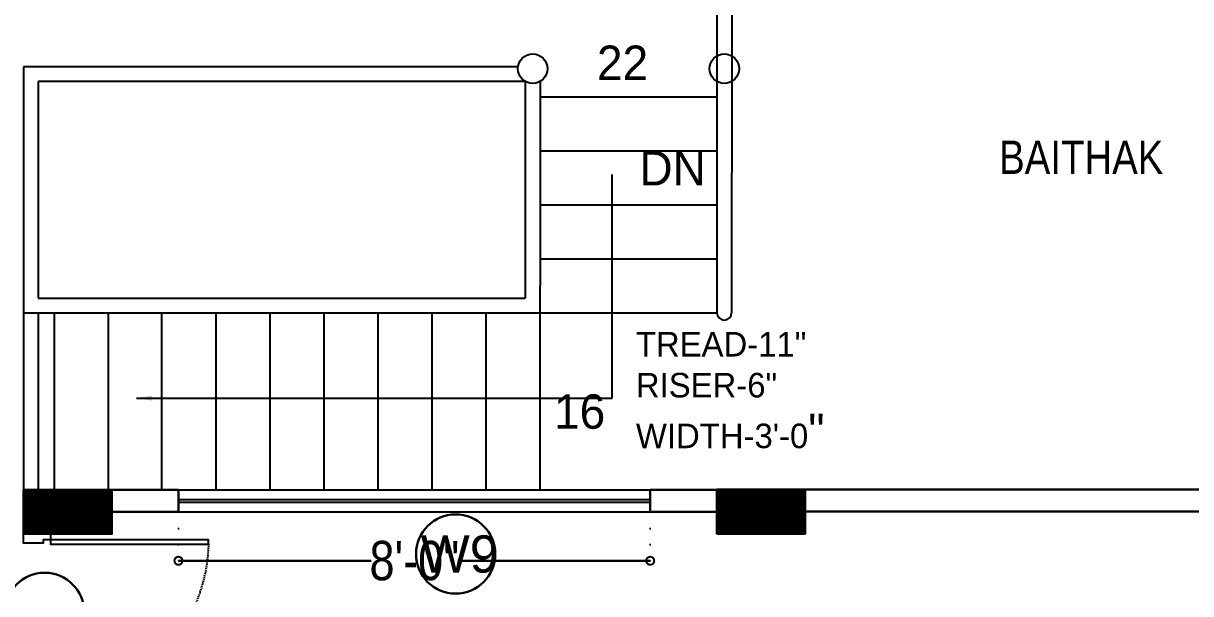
# Model space of a CAD drawing. Extents: x 187966 to 202201, y 659574 to 1343694.
# Drawn here: x 193662.1 to 193899.6, y 665103.5 to 665219.7 of the extents above; entities that cross this region are included whole.
import ezdxf

# ---------------------------------------------------------------- set-up
doc = ezdxf.new("R2010")
doc.units = 0
doc.header["$MEASUREMENT"] = 0
doc.header["$PDMODE"] = 32
doc.linetypes.add('DOT2', pattern=[3.175, 0, -3.175])
for name, color, linetype in [('A-Door', 144, 'Continuous'), ('cup', 126, 'Continuous'), ('ELE', 7, 'Continuous')]:
    doc.layers.add(name, color=color, linetype=linetype)
for name, color, linetype, lineweight in [('A-Wall', 7, 'Continuous', 30), ('sill', 32, 'Continuous', 25), ('Text', 55, 'Continuous', 25), ('WINDOW', 147, 'Continuous', 25)]:
    doc.layers.add(name, color=color, linetype=linetype, lineweight=lineweight)
doc.styles.add('AA_03.50', font='ARIALN.TTF', dxfattribs={"height": 8})
doc.styles.add('jag', font='arial.ttf')
doc.styles.get("Standard").update_dxf_attribs({"font": 'stylu.ttf', "height": 7})
doc.dimstyles.new('AA_03.50', dxfattribs={"dimtxt": 9, "dimasz": 3.25, "dimexe": 1.75, "dimexo": 3.375, "dimgap": 0.09, "dimtad": 0, "dimdec": 0, "dimzin": 3, "dimdsep": 46, "dimlunit": 4, "dimtxsty": 'AA_03.50', "dimblk": 'DOTSMALL', "dimcen": 0.09, "dimclre": 7, "dimadec": 0, "dimazin": 0, "dimtfac": 1, "dimtdec": 0, "dimtofl": 0, "dimtmove": 0, "dimatfit": 3, "dimfxl": 1, "dimtolj": 1, "dimtzin": 0, "dimlwd": -1, "dimarcsym": 0})

# ---------------------------------------------------------------- blocks, each defined once
blk = doc.blocks.new('EGVSVS')
at = {"layer": 'A-Wall'}
h = blk.add_hatch(dxfattribs=at)
h.set_pattern_fill('ANSI31', color=256, style=0)
h.set_pattern_definition([(45, (0, 0), (-0.088388347648, 0.088388347648), [])])
h.paths.add_polyline_path([(188258.49, 672097.51), (188258.49, 672106.51), (188240.49, 672106.51), (188240.49, 672097.51)])
blk.add_lwpolyline([(188240.49, 672106.51), (188258.49, 672106.51), (188258.49, 672097.51), (188240.49, 672097.51)], close=True, dxfattribs=at)
blk = doc.blocks.new('_DotSmall')
at = {"color": 0, "linetype": 'ByBlock', "const_width": 0.5}
blk.add_lwpolyline([(-0.0625, 0, 1), (0.0625, 0, 1)], format="xyb", close=True, dxfattribs=at)
blk = doc.blocks.new('eeee')
at = {"layer": 'A-Door'}
for points in [[(165919.2, 672860.67), (165924.71, 672860.67), (165924.71, 672859.48), (165923.23, 672859.48), (165923.23, 672858.78), (165919.2, 672858.78), (165919.2, 672860.67)], [(165924.71, 672859.48), (165924.71, 672858.61), (165956.88, 672858.61), (165956.88, 672859.48), (165924.71, 672859.48)], [(165956.8, 672857.83), (165956.8, 672857.59)], [(165956.88, 672858.61), (165956.84, 672858.33)], [(165956.84, 672858.2), (165956.84, 672858)], [(165956.64, 672855.61), (165956.6, 672855.37)], [(165956.6, 672855.24), (165956.6, 672855)], [(165956.68, 672855.98), (165956.68, 672855.74)], [(165956.76, 672856.72), (165956.76, 672856.68), (165956.72, 672856.48)], [(165956.72, 672856.35), (165956.72, 672856.11)], [(165956.8, 672857.09), (165956.76, 672856.85)], [(165956.8, 672857.46), (165956.8, 672857.22)], [(165956.27, 672853.02), (165956.23, 672852.86), (165956.18, 672852.78)], [(165956.31, 672853.39), (165956.27, 672853.15)], [(165956.39, 672853.76), (165956.35, 672853.52)], [(165956.43, 672854.13), (165956.39, 672853.89)], [(165956.51, 672854.5), (165956.47, 672854.26)], [(165956.55, 672854.87), (165956.55, 672854.79), (165956.51, 672854.63)], [(165955.65, 672850.48), (165955.57, 672850.23)], [(165955.77, 672850.81), (165955.65, 672850.6)], [(165955.86, 672851.18), (165955.77, 672851.01), (165955.77, 672850.93)], [(165955.94, 672851.55), (165955.86, 672851.3)], [(165956.02, 672851.91), (165955.98, 672851.67)], [(165956.06, 672852.28), (165956.02, 672852.04)], [(165956.18, 672852.65), (165956.1, 672852.41)], [(165954.95, 672848.34), (165954.87, 672848.09)], [(165955.08, 672848.71), (165955.03, 672848.46)], [(165955.24, 672849.04), (165955.12, 672848.83)], [(165955.32, 672849.41), (165955.24, 672849.16), (165955.24, 672849.12)], [(165955.44, 672849.78), (165955.36, 672849.53)], [(165955.53, 672850.11), (165955.44, 672849.86)], [(165954.01, 672845.87), (165953.92, 672845.63)], [(165954.17, 672846.24), (165954.05, 672846)], [(165954.29, 672846.61), (165954.17, 672846.37)], [(165954.46, 672846.9), (165954.34, 672846.7)], [(165954.58, 672847.27), (165954.5, 672847.02)], [(165954.71, 672847.64), (165954.62, 672847.39)], [(165954.83, 672847.97), (165954.75, 672847.76)], [(165952.86, 672843.53), (165952.73, 672843.33)], [(165953.02, 672843.86), (165953.02, 672843.86), (165952.9, 672843.65)], [(165953.23, 672844.19), (165953.1, 672843.98)], [(165953.35, 672844.52), (165953.23, 672844.31)], [(165953.55, 672844.89), (165953.43, 672844.64)], [(165953.68, 672845.22), (165953.6, 672845.01)], [(165953.84, 672845.55), (165953.76, 672845.34)], [(165951.34, 672840.98), (165951.17, 672840.78)], [(165951.54, 672841.27), (165951.38, 672841.07)], [(165951.75, 672841.6), (165951.58, 672841.39)], [(165951.91, 672841.93), (165951.79, 672841.72)], [(165952.12, 672842.26), (165952.08, 672842.18), (165951.99, 672842.01)], [(165952.28, 672842.59), (165952.16, 672842.34)], [(165952.49, 672842.91), (165952.36, 672842.67)], [(165952.69, 672843.2), (165952.57, 672843)], [(165949.77, 672838.85), (165949.61, 672838.64)], [(165950.02, 672839.13), (165949.94, 672838.97), (165949.86, 672838.93)], [(165950.27, 672839.42), (165950.1, 672839.22)], [(165950.47, 672839.71), (165950.31, 672839.5)], [(165950.68, 672840.04), (165950.55, 672839.83)], [(165950.88, 672840.37), (165950.76, 672840.16)], [(165951.09, 672840.65), (165951.05, 672840.53), (165950.97, 672840.45)], [(165947.6, 672836.3), (165947.39, 672836.09)], [(165947.84, 672836.55), (165947.68, 672836.38)], [(165948.09, 672836.83), (165947.92, 672836.67)], [(165948.38, 672837.12), (165948.17, 672836.91)], [(165948.58, 672837.41), (165948.46, 672837.2)], [(165948.83, 672837.7), (165948.66, 672837.49)], [(165949.08, 672837.94), (165948.91, 672837.78)], [(165949.32, 672838.23), (165949.16, 672838.07)], [(165949.53, 672838.56), (165949.4, 672838.35)], [(165945.13, 672833.96), (165944.97, 672833.79)], [(165945.42, 672834.24), (165945.25, 672834.04)], [(165945.71, 672834.45), (165945.5, 672834.28)], [(165945.99, 672834.7), (165945.83, 672834.53)], [(165946.24, 672834.98), (165946.08, 672834.78)], [(165946.53, 672835.23), (165946.36, 672835.07)], [(165946.77, 672835.52), (165946.61, 672835.31)], [(165947.06, 672835.72), (165946.9, 672835.6)], [(165947.31, 672836.01), (165947.14, 672835.81)], [(165941.88, 672831.49), (165941.68, 672831.33)], [(165942.17, 672831.7), (165941.97, 672831.57)], [(165942.46, 672831.9), (165942.25, 672831.78)], [(165942.79, 672832.11), (165942.58, 672831.98)], [(165943.08, 672832.31), (165943.03, 672832.27), (165942.87, 672832.19)], [(165943.4, 672832.56), (165943.2, 672832.44)], [(165943.69, 672832.76), (165943.49, 672832.64)], [(165943.98, 672833.01), (165943.81, 672832.85)], [(165944.27, 672833.26), (165944.1, 672833.09)], [(165944.55, 672833.5), (165944.55, 672833.46), (165944.39, 672833.34)], [(165944.88, 672833.71), (165944.68, 672833.55)], [(165937.98, 672829.27), (165937.73, 672829.15)], [(165938.31, 672829.39), (165938.1, 672829.31), (165938.1, 672829.27)], [(165938.64, 672829.6), (165938.43, 672829.48)], [(165938.97, 672829.76), (165938.76, 672829.64)], [(165939.29, 672829.93), (165939.05, 672829.81)], [(165939.62, 672830.09), (165939.42, 672830.01)], [(165939.95, 672830.3), (165939.79, 672830.22), (165939.75, 672830.18)], [(165940.28, 672830.5), (165940.08, 672830.34)], [(165940.61, 672830.67), (165940.4, 672830.55)], [(165940.94, 672830.87), (165940.69, 672830.75)], [(165941.23, 672831.08), (165941.02, 672830.96)], [(165941.55, 672831.28), (165941.47, 672831.2), (165941.35, 672831.16)], [(165930.91, 672826.72), (165930.87, 672826.72), (165930.71, 672826.68)], [(165931.28, 672826.85), (165931.03, 672826.76)], [(165931.65, 672826.93), (165931.4, 672826.85)], [(165932.02, 672827.01), (165931.77, 672826.93)], [(165932.39, 672827.13), (165932.14, 672827.05)], [(165932.72, 672827.22), (165932.51, 672827.13)], [(165933.09, 672827.34), (165932.84, 672827.26)], [(165933.46, 672827.46), (165933.21, 672827.38)], [(165933.79, 672827.59), (165933.58, 672827.46)], [(165934.16, 672827.67), (165933.91, 672827.59)], [(165934.53, 672827.79), (165934.28, 672827.71)], [(165934.86, 672827.91), (165934.61, 672827.83)], [(165935.23, 672828.08), (165934.98, 672828)], [(165935.55, 672828.2), (165935.35, 672828.12)], [(165935.92, 672828.33), (165935.68, 672828.24)], [(165936.25, 672828.45), (165936.05, 672828.37)], [(165936.62, 672828.61), (165936.38, 672828.53)], [(165936.95, 672828.78), (165936.75, 672828.65)], [(165937.28, 672828.94), (165937.03, 672828.86)], [(165937.61, 672829.07), (165937.4, 672828.98)], [(165919.2, 672824.71), (165924.71, 672824.71), (165924.71, 672825.86), (165923.23, 672825.86), (165923.23, 672826.52), (165919.2, 672826.52), (165919.2, 672824.71)], [(165923.51, 672825.86), (165923.23, 672825.86)], [(165923.88, 672825.86), (165923.64, 672825.86)], [(165924.25, 672825.9), (165924.01, 672825.86)], [(165924.62, 672825.9), (165924.38, 672825.9)], [(165924.99, 672825.9), (165924.75, 672825.9)], [(165925.36, 672825.9), (165925.16, 672825.9), (165925.12, 672825.9)], [(165925.73, 672825.94), (165925.53, 672825.9)], [(165926.14, 672825.98), (165925.86, 672825.98)], [(165926.47, 672825.98), (165926.27, 672825.98)], [(165926.88, 672826.02), (165926.6, 672826.02)], [(165927.21, 672826.11), (165927.09, 672826.07), (165927.01, 672826.07)], [(165927.62, 672826.15), (165927.38, 672826.11)], [(165927.99, 672826.19), (165927.75, 672826.15)], [(165928.36, 672826.23), (165928.12, 672826.19)], [(165928.73, 672826.31), (165928.49, 672826.27)], [(165929.1, 672826.35), (165928.98, 672826.31), (165928.86, 672826.31)], [(165929.43, 672826.44), (165929.23, 672826.39)], [(165929.84, 672826.52), (165929.6, 672826.44)], [(165930.17, 672826.6), (165929.97, 672826.52)], [(165930.58, 672826.64), (165930.29, 672826.64)]]:
    blk.add_lwpolyline(points, dxfattribs=at)
blk = doc.blocks.new('*D194')
at = {"layer": 'A-Wall', "color": 7, "linetype": 'DOT2', "lineweight": -2, "transparency": 16777216}
for p, q in [((193693.64, 665116.79), (193693.64, 665108.44)), ((193789.64, 665116.79), (193789.64, 665108.44))]:
    blk.add_line(p, q, dxfattribs=at)
at = {"layer": 'A-Wall', "color": 0, "transparency": 16777216}
for p, q in [((193693.64, 665110.19), (193732.83, 665110.19)), ((193789.64, 665110.19), (193750.46, 665110.19))]:
    blk.add_line(p, q, dxfattribs=at)
at = {"layer": 'DEFPOINTS', "color": 0, "transparency": 16777216}
for p in [(193693.64, 665120.16), (193789.64, 665120.16), (193789.64, 665110.19)]:
    blk.add_point(p, dxfattribs=at)
at = {"layer": 'A-Wall', "color": 0, "transparency": 16777216, "xscale": 3.25, "yscale": 3.25, "zscale": 3.25, "rotation": 180}
blk.add_blockref('_DotSmall', (193693.64, 665110.19), dxfattribs=at)
at = {"layer": 'A-Wall', "color": 0, "transparency": 16777216, "xscale": 3.25, "yscale": 3.25, "zscale": 3.25}
blk.add_blockref('_DotSmall', (193789.64, 665110.19), dxfattribs=at)
at = {"layer": 'A-Wall', "color": 0, "transparency": 16777216, "insert": (193741.64, 665110.19), "char_height": 8, "attachment_point": 5, "style": 'AA_03.50'}
blk.add_mtext('\\A1;8\'-0"', dxfattribs=at)

msp = doc.modelspace()

# ---------------------------------------------------------------- linework, layer by layer
at = {"layer": 'A-Wall'}
for p, q in [((193680.08, 665124.66), (193693.64, 665124.66)), ((193693.64, 665120.16), (193693.64, 665124.66)), ((193789.64, 665120.16), (193789.64, 665124.66)), ((193789.64, 665124.66), (193804.84, 665124.66)), ((193805.02, 665124.66), (193807.2, 665124.66)), ((193807.69, 665124.71), (193932, 665124.71)), ((193807.69, 665120.21), (193932, 665120.21)), ((193680.08, 665120.16), (193693.64, 665120.16)), ((193789.64, 665120.16), (193805.64, 665120.16)), ((193805.82, 665120.16), (193809.07, 665120.16))]:
    msp.add_line(p, q, dxfattribs=at)
msp.add_lwpolyline([(193803.21, 665124.71), (193896, 665124.71)], dxfattribs=at)
at = {"layer": 'cup'}
for p, q in [((193803.23, 665246.25), (193803.23, 665208.01)), ((193806.23, 665246.25), (193806.23, 665208.01)), ((193803.23, 665217.82), (193803.21, 665160.71)), ((193806.23, 665217.82), (193806.21, 665160.71)), ((193762.76, 665210.82), (193662.1, 665210.82)), ((193662.1, 665210.82), (193662.1, 665115.8)), ((193764.23, 665207.82), (193665.1, 665207.82)), ((193665.1, 665207.82), (193665.1, 665163.71)), ((193764.23, 665207.82), (193764.21, 665163.71)), ((193767.23, 665207.82), (193767.21, 665124.71)), ((193767.21, 665204.71), (193803.21, 665204.71)), ((193767.21, 665193.71), (193803.21, 665193.71)), ((193767.21, 665193.71), (193803.21, 665193.71)), ((193767.21, 665182.71), (193803.21, 665182.71)), ((193767.21, 665171.71), (193803.21, 665171.71)), ((193665.1, 665163.71), (193764.21, 665163.71)), ((193662.1, 665160.71), (193773.4, 665160.71)), ((193665.1, 665160.71), (193665.1, 665115.8)), ((193668.36, 665160.71), (193668.36, 665124.71)), ((193679.36, 665160.71), (193679.36, 665124.71)), ((193690.21, 665160.71), (193690.21, 665124.71)), ((193701.21, 665160.71), (193701.21, 665124.71)), ((193712.21, 665160.71), (193712.21, 665124.71)), ((193723.21, 665160.71), (193723.21, 665124.71)), ((193734.21, 665160.71), (193734.21, 665124.71)), ((193745.21, 665160.71), (193745.21, 665124.71)), ((193756.21, 665160.71), (193756.21, 665124.71)), ((193767.21, 665160.71), (193803.21, 665160.71))]:
    msp.add_line(p, q, dxfattribs=at)
for centre in [(193765.73, 665210.42), (193804.73, 665210.42)]:
    msp.add_circle(centre, 3, dxfattribs=at)
msp.add_arc((193804.71, 665160.71), 1.5, 180, 0, dxfattribs=at)
at = {"layer": 'ELE', "linetype": 'ByBlock', "lineweight": 30}
for centre in [(193750.04, 665111.57), (193666.4, 665099.69)]:
    msp.add_circle(centre, 8.06, dxfattribs=at)
at = {"layer": 'sill'}
for p, q in [((193693.64, 665124.66), (193789.64, 665124.66)), ((193680.08, 665120.16), (193789.64, 665120.16))]:
    msp.add_line(p, q, dxfattribs=at)
at = {"layer": 'WINDOW'}
for p, q in [((193693.64, 665122.66), (193789.64, 665122.66)), ((193693.64, 665122.16), (193789.64, 665122.16))]:
    msp.add_line(p, q, dxfattribs=at)

# ---------------------------------------------------------------- block references
at = {"layer": 'A-Wall'}
for p in [(5421.59, -6981.84), (5562.72, -6981.8), (5562.72, -6981.8)]:
    msp.add_blockref('EGVSVS', p, dxfattribs=at)
at = {"layer": 'WINDOW'}
msp.add_blockref('eeee', (27742.88, -7745.01), dxfattribs=at)

# ---------------------------------------------------------------- texts
at = {"layer": 'Text'}
for s, insert, char_height, width, attachment_point in [('22', (193778.81, 665215.13), 7, 13.8096, 1), ('{\\fArial Narrow|b0|i0|c0|p15;BAITHAK}', (193860.65, 665192.37), 6.8219, 78.584, 4), ('DN ', (193787.45, 665193.65), 7, 13.8096, 1), ('{\\H0.7143x;TREAD-11"\\PRISER-6"\\PWIDTH-3\'-0}"', (193786.73, 665156.8), 7, 4.5385, 1), ('16', (193770.08, 665144.09), 7, 13.8096, 1)]:
    msp.add_mtext(s, dxfattribs=dict(at, insert=insert, char_height=char_height, width=width, attachment_point=attachment_point))
at = {"layer": 'Text', "insert": (193742.93, 665115.36), "char_height": 7.5716, "width": 212.5439, "attachment_point": 1, "style": 'jag'}
msp.add_mtext('W9{\\H0.8193x; }^I', dxfattribs=at)

# ---------------------------------------------------------------- dimensions: what is measured, and where the dimension line sits
at = {"layer": 'A-Wall'}
dim = msp.add_linear_dim(base=(193789.64, 665110.19), p1=(193693.64, 665120.16), p2=(193789.64, 665120.16), dimstyle='AA_03.50', override={"dimtxt": 8, "dimdec": 1, "dimtdec": 1, "dimfxl": 0.1}, dxfattribs=at)
dim.commit()
dim.dimension.update_dxf_attribs({"geometry": '*D194', "text_midpoint": (193741.64, 665110.19)})

# ---------------------------------------------------------------- leaders
at = {"layer": 'Text'}
msp.add_leader([(193685.1, 665143.31), (193781.87, 665143.31), (193781.89, 665188.87)], dimstyle='AA_03.50', override={"dimtxt": 8, "dimfxl": 0.1}, dxfattribs=at)

doc.saveas('drawing.dxf')
